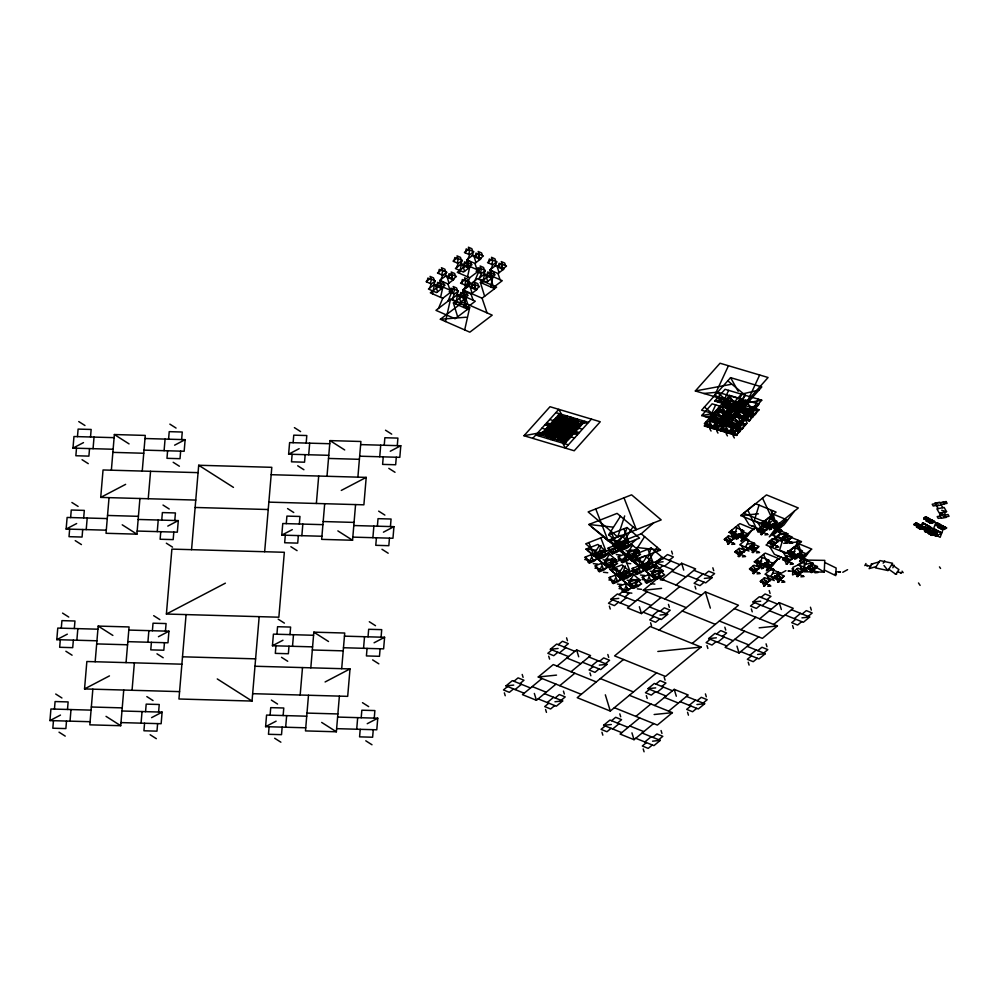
<?xml version="1.0" encoding="UTF-8"?>
<svg xmlns="http://www.w3.org/2000/svg" width="999" height="999" viewBox="0 0 999 999"><rect width="100%" height="100%" fill="white"/><g stroke="black" fill="none" stroke-linecap="round" stroke-linejoin="round"><path stroke-width="1.5" d="M824.225 572.102L824.787 560.377L804.47 560.052L803.908 571.79L824.225 572.102L814.347 566.083M778.546 526.061L777.372 525.836L778.546 526.086L774.262 531.83L780.481 526.785L784.852 521.003M803.858 555.531L802.659 555.332L803.858 555.531L799.562 561.313L805.781 556.268L810.152 550.474M90.097 721.715L49.95 720.579L50.924 708.99L91.084 710.127M96.94 640.796L56.793 639.66L57.767 628.071L97.914 629.195M106.294 530.182L66.134 529.045L67.12 517.457L107.268 518.581M113.124 449.25L72.977 448.114L73.963 436.526L114.111 437.662M53.459 720.679L52.822 728.221L65.872 728.583L66.508 721.053M54.446 709.09L55.082 701.56L68.132 701.922L67.495 709.465M60.302 639.76L59.665 647.29L72.715 647.664L73.352 640.122M61.289 628.171L61.926 620.629L74.962 621.003L74.326 628.533M69.655 529.145L69.018 536.675L82.068 537.05L82.705 529.507M70.629 517.557L71.266 510.014L84.316 510.389L83.679 517.919M76.498 448.214L75.862 455.756L88.899 456.118L89.535 448.588M77.472 436.625L78.109 429.095L91.159 429.458L90.522 437M70.03 721.153L71.004 709.565M76.861 640.222L77.847 628.633M86.214 529.607L87.2 518.019M93.057 448.688L94.031 437.1M179.57 691.62L84.54 688.935L86.851 661.513L181.88 664.185M195.754 500.074L100.724 497.402L103.047 469.967L198.077 472.639M92.845 689.173L89.835 724.837L120.717 725.711L123.739 690.047M95.167 661.738L98.189 626.086L129.071 626.947L126.049 662.612M109.041 497.639L106.031 533.291L136.913 534.165L139.922 498.501M111.364 470.204L114.373 434.54L145.255 435.414L142.245 471.066M132.055 690.284L134.365 662.849M148.239 498.738L150.562 471.303M141.059 723.151L142.045 711.563M147.902 642.232L148.876 630.631M157.255 531.605L158.229 520.017M164.086 450.686L165.072 439.098M144.568 723.251L143.931 730.781L156.98 731.156L157.617 723.613M145.554 711.663L146.191 704.133L159.241 704.495L158.604 712.025M151.411 642.32L150.774 649.862L163.824 650.224L164.46 642.694M152.397 630.731L153.034 623.201L166.084 623.563L165.447 631.106M160.764 531.705L160.127 539.248L173.177 539.61L173.814 532.08M161.738 520.117L162.375 512.587L175.424 512.949L174.788 520.491M167.607 450.786L166.97 458.316L180.02 458.691L180.657 451.148M168.581 439.198L169.218 431.655L182.268 432.03L181.631 439.56M166.396 614.035L171.878 549.113L284.34 552.285L278.858 617.207L166.396 614.035L225.374 583.166M121.965 711.001L162.113 712.125L161.139 723.713L120.979 722.589M128.809 630.069L168.956 631.206L167.969 642.794L127.822 641.658M138.149 519.455L178.309 520.591L177.322 532.18L137.175 531.043M144.992 438.524L185.14 439.66L184.166 451.248L144.018 450.124M186.076 614.597L178.946 699L252.035 701.061L259.178 616.658M191.558 549.662L198.701 465.259L271.803 467.32L264.66 551.723M305.744 727.796L265.597 726.66L266.571 715.072L306.73 716.196M312.587 646.865L272.44 645.729L273.414 634.14L313.561 635.277M321.94 536.251L281.78 535.114L282.767 523.526L322.914 524.662M328.771 455.319L288.624 454.195L289.598 442.607L329.757 443.731M269.106 726.76L268.469 734.29L281.518 734.665L282.155 727.122M270.092 715.172L270.729 707.642L283.778 708.004L283.142 715.534M275.949 645.829L275.312 653.371L288.361 653.733L288.998 646.203M276.923 634.24L277.56 626.71L290.609 627.072L289.972 634.615M285.302 535.214L284.665 542.757L297.714 543.119L298.351 535.589M286.276 523.626L286.913 516.096L299.962 516.458L299.325 524M292.133 454.295L291.496 461.825L304.545 462.2L305.182 454.657M293.119 442.707L293.756 435.164L306.805 435.539L306.169 443.069M285.664 727.222L286.651 715.634M292.507 646.303L293.494 634.715M301.86 535.689L302.834 524.1M308.703 454.757L309.678 443.169M300.175 695.017L302.497 667.582M316.371 503.471L318.693 476.048M308.491 695.254L305.482 730.906L336.363 731.78L339.385 696.116M310.814 667.819L313.823 632.155L344.717 633.029L341.695 668.693M324.687 503.708L321.666 539.373L352.56 540.247L355.569 504.582M326.998 476.273L330.02 440.609L360.901 441.483L357.892 477.147M254.982 666.246L350.012 668.918L347.689 696.353L252.66 693.681M271.179 474.7L366.208 477.385L363.886 504.82L268.856 502.135M356.705 729.233L357.679 717.632M363.549 648.301L364.523 636.713M372.889 537.687L373.876 526.098M379.732 456.755L380.719 445.167M360.214 729.332L359.578 736.862L372.627 737.225L373.264 729.695M361.201 717.732L361.838 710.202L374.887 710.564L374.25 718.106M367.058 648.401L366.421 655.931L379.47 656.306L380.107 648.763M368.032 636.813L368.668 629.283L381.718 629.645L381.081 637.175M376.411 537.787L375.774 545.317L388.823 545.691L389.46 538.149M377.385 526.198L378.022 518.656L391.071 519.03L390.434 526.56M383.241 456.855L382.605 464.398L395.654 464.76L396.291 457.23M384.228 445.267L384.865 437.737L397.914 438.099L397.277 445.641M337.612 717.07L377.759 718.206L376.785 729.794L336.626 728.658M344.455 636.151L384.603 637.275L383.616 648.863L343.469 647.739M353.796 525.536L393.943 526.66L392.969 538.249L352.822 537.125M360.639 444.605L400.786 445.741L399.812 457.33L359.652 456.193M940.571 512.812L939.972 515.546L941.545 518.269L946.265 517.357L944.679 514.635L945.279 511.9M942.332 515.084L942.631 513.723L940.271 514.173M426.973 282.055L427.859 278.084L431.281 279.583L430.394 283.554M432.48 293.781L434.577 284.378L442.682 287.924L440.571 297.327M438.361 273.376L439.248 269.405L442.669 270.904L441.783 274.875M436.725 286.326L437.612 282.355L441.034 283.853L440.147 287.824M448.114 277.66L449.013 273.689L452.435 275.187L451.548 279.158M453.933 261.526L454.82 257.555L458.241 259.053L457.355 263.024M450.074 292.17L450.961 288.199L454.383 289.698L453.496 293.669M445.517 321.528L450.487 299.275L469.655 307.68L464.685 329.92M459.44 273.251L461.538 263.848L469.642 267.395L467.532 276.798M465.322 252.859L466.208 248.888L469.63 250.387L468.743 254.358M463.686 265.809L464.572 261.838L467.994 263.336L467.107 267.307M455.581 303.896L457.679 294.493L465.784 298.039L463.686 307.442M461.463 283.504L462.35 279.533L465.771 281.031L464.885 285.002M459.84 296.441L460.726 292.47L464.148 293.968L463.261 297.939M475.087 257.13L475.974 253.159L479.395 254.658L478.509 258.629M471.228 287.774L472.115 283.803L475.536 285.302L474.65 289.273M477.035 271.641L477.922 267.682L481.343 269.168L480.457 273.139M482.542 283.366L484.64 273.976L492.744 277.522L490.646 286.913M488.424 262.974L489.31 259.003L492.732 260.502L491.845 264.473M486.8 275.924L487.687 271.953L491.108 273.451L490.222 277.422M498.189 267.245L499.075 263.274L502.497 264.772L501.61 268.743M736.75 527.922L734.727 534.49L740.696 536.95M740.409 536.825L742.432 530.257M747.452 540.459C746.003 537.986 751.036 539.335 745.416 546.952L751.385 549.4M759.053 505.107L754.27 520.654L767.719 526.173L772.502 510.626M751.098 549.288L753.121 542.707M769.942 518.431L767.919 524.999L773.888 527.447M762.062 557.405L760.039 563.973L766.008 566.421M773.601 527.335L775.624 520.766M765.721 566.308L767.744 559.74M780.681 530.956L779.869 530.519L781.106 529.62L778.608 537.45L784.577 539.91M772.889 569.905C771.053 567.882 776.66 568.144 770.729 576.423L776.698 578.883M784.365 534.577L779.582 550.137L793.031 555.656L797.814 540.109M784.29 539.785L786.313 533.216M776.41 578.758L778.433 572.19M798.9 556.805L800.923 550.237M805.981 560.427C804.332 558.179 809.64 558.841 803.92 566.933L809.889 569.38M809.602 569.268L811.625 562.687M591.158 558.004L589.922 561.763L584.64 557.292L592.395 554.233L597.677 558.716L588.211 562.437L586.001 556.755M601.111 545.504L598.189 554.408L585.676 543.818L604.033 536.588L616.545 547.19L594.118 556.006L585.988 549.125L597.914 544.43L606.056 551.311L600.824 537.849M600.874 554.183L602.11 550.412L607.392 554.895L597.926 558.616L595.716 552.934M601.348 566.633L600.112 570.392L594.83 565.921L602.584 562.862L607.867 567.345L598.401 571.066L596.191 565.384M624.675 515.921L617.757 537.012L588.136 511.925L631.593 494.83L661.201 519.905L608.116 540.784L588.873 524.487L617.107 513.374L636.363 529.67L623.988 497.814M614.16 548.951L612.924 552.709L607.642 548.239L615.396 545.179L620.679 549.662L611.201 553.384L608.99 547.702M611.063 562.812L612.3 559.04L617.594 563.523L608.116 567.245L605.906 561.563M624.113 536.451L627.035 527.534L639.547 538.136L617.12 546.952L608.978 540.072L620.916 535.377L629.045 542.257L623.826 528.808M623.875 545.129L625.112 541.358L630.394 545.841L620.916 549.562L618.706 543.881M615.284 578.433L614.048 582.192L608.753 577.722L616.52 574.662L621.803 579.145L612.325 582.867L610.114 577.185M624.35 557.579L623.114 561.351L617.832 556.868L625.586 553.821L630.869 558.291L621.39 562.025L619.18 556.331M625.237 565.933L622.315 574.837L609.802 564.248L628.159 557.017L640.671 567.619L618.244 576.435L610.102 569.555L622.04 564.847L630.169 571.74L624.937 558.279M624.999 574.6L626.236 570.841L631.518 575.312L622.04 579.045L619.83 573.351M634.065 553.758L635.302 549.987L640.584 554.47L631.106 558.191L628.895 552.509M625.474 587.062L624.238 590.821L618.955 586.351L626.71 583.291L631.992 587.774L622.514 591.495L620.304 585.814M638.274 569.38L637.05 573.139L631.755 568.668L639.51 565.609L644.805 570.092L635.327 573.813L633.116 568.131M635.189 583.229L636.425 579.47L641.708 583.953L632.23 587.674L630.019 581.992M648.226 556.88L651.148 547.964L663.661 558.566L641.233 567.382L633.104 560.501L645.029 555.806L653.171 562.687L647.939 549.225M647.989 565.546L649.225 561.788L654.52 566.271L645.042 569.992L642.832 564.31M648.463 578.009L647.24 581.768L641.945 577.297L649.7 574.238L654.994 578.721L645.516 582.442L643.306 576.76M658.191 574.188L659.415 570.417L664.71 574.9L655.232 578.621L653.021 572.939M892.881 567.744L893.968 565.084M429.508 288.236L431.306 283.953L435.302 280.919L430.032 278.609L426.049 281.643L431.306 283.953M433.504 285.202L435.302 280.919M440.896 279.57L442.707 275.287L446.69 272.24L441.433 269.942L437.437 272.977L442.707 275.287M444.892 276.523L446.69 272.24M438.499 308.416L442.757 298.276L452.21 291.084L439.747 285.627L430.294 292.819L442.757 298.276M456.468 267.707L458.266 263.436L462.262 260.389L457.005 258.092L453.009 261.126L458.266 263.436M460.464 264.673L462.262 260.389M447.939 301.211L452.21 291.084M467.857 259.041L469.667 254.757L473.651 251.723L468.394 249.413L464.398 252.46L469.667 254.757M452.609 298.351L454.42 294.068L458.404 291.034L453.146 288.723L449.15 291.77L454.42 294.068M471.853 256.006L473.651 251.723M456.605 295.317L458.404 291.034M464.011 289.685L465.809 285.402L469.805 282.367L464.535 280.057L460.539 283.092L465.809 285.402M465.459 287.887L469.717 277.759L479.17 270.554L466.708 265.11L457.255 272.302L469.717 277.759M467.994 286.638L469.805 282.367M474.9 280.694L479.17 270.554M479.582 277.834L481.381 273.551L485.364 270.504L480.107 268.207L476.111 271.241L481.381 273.551M483.566 274.787L485.364 270.504M490.971 269.156L492.769 264.872L496.765 261.838L491.496 259.528L487.5 262.575L492.769 264.872M494.955 266.121L496.765 261.838M728.446 365.734L714.535 395.679L745.766 404.945L759.677 375M715.671 404.907L709.802 417.557L722.989 421.478L728.87 408.816M710.277 421.453L707.791 426.798L713.361 428.459L715.846 423.114M715.746 415.309L713.261 420.666L718.843 422.315L721.315 416.97M728.621 390.372L722.739 403.022L735.938 406.93L741.807 394.28M723.226 406.918L720.741 412.262L726.31 413.923L728.795 408.579M717.195 423.514L714.71 428.858L720.279 430.507L722.764 425.162M728.696 400.774L726.211 406.118L731.78 407.779L734.265 402.435M722.664 417.37L720.179 422.714L725.749 424.363L728.234 419.018M730.132 408.966L727.659 414.323L733.229 415.971L735.714 410.626M732.042 409.765L726.161 422.415L739.36 426.336L745.167 413.436M735.614 402.834L733.129 408.179L738.698 409.827L741.183 404.483M726.648 426.311L724.163 431.655L729.732 433.316L732.217 427.972M732.117 420.179L729.632 425.524L735.202 427.172L737.687 421.828M744.992 395.229L739.11 407.879L752.309 411.8L758.179 399.138M739.585 411.775L737.112 417.12L742.682 418.781M733.553 428.371L731.081 433.716L736.65 435.364L739.135 430.02M745.054 405.631L742.582 410.976L748.151 412.637L750.636 407.292M739.023 422.227L736.55 427.572L742.12 429.22L744.605 423.876M746.503 413.836L744.018 419.18L749.6 420.829L752.085 415.484M751.972 407.692L749.487 413.037L755.069 414.685L757.554 409.34M864.834 565.609L865.946 563.523M917.507 523.763L916.27 525.824L914.497 524.875L915.733 522.814L918.643 524.338L915.633 522.877L916.87 523.389M925.411 516.77L924.175 518.831L925.948 519.78L927.184 517.719L925.311 516.845L926.56 517.345M923.088 526.71L921.852 526.198L920.716 528.196L922.489 529.145L923.725 527.085M931.63 520.092L930.394 522.152L932.167 523.101L933.403 521.041L931.53 520.154L932.766 520.666M929.32 530.069L928.083 532.13L926.31 531.181L927.559 529.12L928.695 529.707M937.237 523.089L935.988 525.149L937.761 526.086L938.998 524.025L937.124 523.151L938.373 523.663M935.539 533.391L934.302 535.452L932.529 534.502L933.765 532.442L936.675 533.966L931.368 531.48L931.493 534.84M943.443 526.398L942.207 528.459L943.98 529.408L945.216 527.347L943.343 526.461L944.592 526.972M887.986 570.541L892.606 563.261L879.994 560.589L875.386 567.869L887.986 570.541L883.99 565.559M604.632 550.112L599.637 557.942L594.355 553.458L599.338 545.629M632.991 526.823L621.191 545.367L608.678 534.765L620.479 516.221M614.822 558.741L609.84 566.57L604.545 562.1L609.527 554.258M627.622 541.058L622.639 548.888L617.357 544.418L622.34 536.575M637.812 549.687L632.829 557.517L627.547 553.046L632.529 545.204M628.746 570.541L623.763 578.371L618.481 573.888L623.463 566.058M657.105 547.252L645.317 565.784L632.792 555.194L644.592 536.65M638.935 579.17L633.953 587L628.671 582.517L633.653 574.687M651.748 561.488L646.765 569.318L641.47 564.835L646.453 557.005M661.937 570.117L656.955 577.946L651.66 573.476L656.655 565.634M883.153 563.174L884.777 560.864M729.158 543.231L730.993 540.784M733.628 538.648L728.246 543.968M745.441 535.539L741.071 541.333L747.289 536.288L751.66 530.494M743.169 539.223L745.017 536.775M747.652 534.64L742.257 539.959M739.847 555.681L741.695 553.234M744.317 551.111L738.935 556.431M762.337 533.728L764.185 531.293M766.807 529.158L761.425 534.477M753.87 551.673L755.719 549.225M758.341 547.09L752.959 552.41M779.632 523.126L769.28 536.838L784.003 524.887L794.355 511.188M776.36 529.72L778.209 527.272M780.831 525.137L775.449 530.457M773.026 546.191L774.874 543.743M777.509 541.608L772.115 546.928M754.457 572.714L756.305 570.267M758.928 568.131L753.546 573.451M787.05 542.17L788.898 539.735M770.753 565.022L766.383 570.804L772.602 565.759L776.972 559.977M791.533 537.599L786.138 542.919M768.481 568.693L770.329 566.246M772.951 564.123L767.569 569.43M765.147 585.164L766.995 582.717M769.63 580.581L764.235 585.901M787.649 563.211L789.497 560.764M792.12 558.628L786.737 563.948M779.17 581.156L781.018 578.708M783.653 576.573L778.258 581.893M801.673 559.203L803.508 556.755M806.143 554.62L800.761 559.939M798.338 575.661L800.187 573.214M802.809 571.091L797.427 576.411M812.362 571.653L814.21 569.205M816.832 567.07L811.45 572.39M945.079 502.747L946.09 501.56L947.127 503.334L940.996 504.52M695.341 390.971L720.042 363.236L768.081 377.497L739.148 410.139L754.645 414.735L759.053 409.79L695.341 390.971L731.705 384.228M730.594 377.647L701.598 410.214L732.816 419.48L761.825 386.913L730.594 377.647L738.186 391.296M701.685 415.572L712.125 403.846L748.788 414.735L738.348 426.448L701.685 415.572L717.045 412.724M714.635 401.036L725.062 389.31L761.738 400.199L751.298 411.913L714.635 401.036L729.994 398.189M716.583 409.94L704.332 423.701L717.519 427.622L729.769 413.861L716.583 409.94L719.779 415.709M729.532 395.404L717.27 409.165L730.469 413.074L742.719 399.313L729.532 395.404L732.729 401.173M704.37 425.961L708.778 421.016L724.263 425.611L719.854 430.557L704.37 425.961L710.851 424.762M709.839 419.817L714.248 414.872L729.732 419.468L725.324 424.413L709.839 419.817L716.333 418.618M717.307 411.426L721.728 406.468L737.212 411.076L732.804 416.021L717.307 411.426L723.8 410.227M736.188 406.131L742.682 404.932L738.273 409.877L722.776 405.282L727.197 400.337M732.954 414.797L720.691 428.559L733.89 432.48L746.141 418.718L732.954 414.797L736.151 420.567M745.891 400.262L733.641 414.023L746.84 417.932L759.09 404.183L745.891 400.262L749.1 406.031M720.729 430.819L725.137 425.874L740.634 430.469L736.226 435.414L720.729 430.819L727.222 429.62M726.198 424.675L730.606 419.73L746.103 424.325L741.695 429.283L726.198 424.675L732.692 423.476M733.678 416.283L738.086 411.326L753.583 415.934L749.175 420.879L733.678 416.283L740.172 415.084M523.976 435.726L550.012 406.718L600.262 421.753L574.213 450.761L523.976 435.726L562.112 428.733M532.767 438.361L558.803 409.34L566.67 423.663M539.435 436.163L559.552 413.761L562.874 419.805M542.257 435.239L550.761 425.774L552.16 428.334M551.373 425.087L559.877 415.621L561.276 418.181M545.516 436.213L554.02 426.748M554.632 426.061L563.136 416.595M547.09 436.688L555.594 427.222L556.992 429.77M556.206 426.536L564.697 417.07L566.108 419.617M556.593 427.522L548.089 436.988L546.69 434.428M565.709 417.37L557.205 426.835L555.806 424.275M547.152 438.474L567.27 416.071M549.662 437.462L558.166 427.984M558.778 427.297L567.27 417.832M550.874 439.585L570.991 417.182L574.313 423.226M561.426 428.958L552.922 438.436L551.523 435.876M570.529 418.806L562.037 428.284L560.626 425.724M553.696 438.661L562.187 429.195L563.598 431.755M562.812 428.509L571.303 419.043L572.714 421.59M573.351 417.882L553.246 440.297L549.912 434.253M556.955 439.635L565.446 430.169M566.071 429.483L574.562 420.017M556.955 441.408L577.072 418.993M558.528 440.109L567.02 430.644L568.431 433.191M567.632 429.957L576.136 420.492L577.534 423.039M568.019 430.944L559.527 440.409L558.116 437.849M577.135 420.779L568.643 430.257L567.232 427.697M561.088 440.871L569.592 431.406M570.204 430.719L578.708 421.253M572.852 432.38L564.348 441.858L562.949 439.298M581.967 422.227L573.463 431.693L572.065 429.145M584.79 421.303L564.672 443.718L561.351 437.674M591.458 419.118L565.422 448.126L557.554 433.816M591.283 561.226L589.073 563.174L594.118 561.188L596.328 559.253M596.178 557.754L608.104 553.059L616.246 559.939L604.308 564.635L596.178 557.754L601.41 553.146M612.986 544.917L641.233 533.803L660.476 550.099L632.242 561.213L612.986 544.917L625.362 534.015M600.998 557.405L598.788 559.353L603.833 557.367L606.043 555.419M608.104 553.059L613.336 548.451M614.285 552.185L612.075 554.12L617.107 552.147L619.318 550.199M619.18 548.701L631.106 544.005L639.235 550.899L627.31 555.594L619.18 548.701L624.4 544.093M624 548.351L621.79 550.299L626.835 548.314L629.033 546.366M641.233 533.803L653.596 522.902M601.473 569.867L599.263 571.803L604.308 569.83L606.518 567.882M631.106 544.005L636.338 539.398M611.188 566.033L608.978 567.981L614.023 565.996L616.233 564.048M624.475 560.814L622.265 562.762L627.31 560.776L629.507 558.828M634.19 556.992L631.98 558.928L637.025 556.942L639.235 555.007M615.409 581.655L613.199 583.603L618.231 581.618L620.441 579.67M620.292 578.184L632.23 573.488L640.359 580.369L628.433 585.064L620.292 578.184L625.524 573.576M625.124 577.834L622.914 579.782L627.946 577.797L630.157 575.849M632.23 573.488L637.462 568.881M638.398 572.602L636.188 574.55L641.233 572.564L643.443 570.629M643.294 569.13L655.232 564.435L663.361 571.316L651.423 576.011L643.294 569.13L648.526 564.522M648.114 568.781L645.903 570.729L650.948 568.743L653.159 566.795M625.599 590.284L623.388 592.232L628.421 590.247L630.631 588.311M655.232 564.435L660.451 559.827M635.314 586.463L633.104 588.411L638.149 586.425L640.347 584.477M648.588 581.243L646.378 583.179L651.423 581.193L653.633 579.258M658.304 577.41L656.106 579.358L661.138 577.372L663.348 575.424M524.163 693.231L505.993 685.888L512.35 680.644L530.519 687.986M568.543 656.605L550.362 649.263L556.718 644.018L574.9 651.348M629.195 606.53L611.013 599.188L617.37 593.943L635.551 601.286M673.563 569.905L655.394 562.562L661.75 557.317L679.919 564.66M507.592 686.538L503.459 689.947L509.365 692.332L513.486 688.923M513.936 681.281L518.069 677.871L523.976 680.257L519.842 683.666M551.96 649.899L547.827 653.309L553.733 655.694L557.867 652.285M558.316 644.655L562.449 641.246L568.356 643.631L564.223 647.04M612.612 599.837L608.478 603.246L614.385 605.631L618.518 602.222M618.968 594.592L623.089 591.183L628.995 593.568L624.875 596.977M656.98 563.211L652.846 566.62L658.753 569.005L662.886 565.596M663.336 557.954L667.469 554.545L673.376 556.93L669.243 560.339M515.084 689.56L521.441 684.315M559.452 652.934L565.809 647.689M620.104 602.859L626.46 597.614M664.472 566.233L670.829 560.988M581.256 694.342L538.249 676.985L553.284 664.56L596.303 681.93M686.288 607.654L643.269 590.284L658.316 577.872L701.323 595.229M542.007 678.496L522.452 694.642L536.438 700.287L555.993 684.14M557.055 666.083L576.61 649.937L590.584 655.581L571.028 671.728M647.04 591.808L627.484 607.941L641.458 613.586L661.013 597.452M662.075 579.383L681.63 563.249L695.604 568.893L676.061 585.027M559.752 685.664L574.8 673.251M664.772 598.963L679.819 586.55M547.24 702.547L553.596 697.302M591.608 665.908L597.964 660.664M652.26 615.846L658.616 610.601M696.628 579.22L702.984 573.975M548.826 703.184L544.692 706.593L550.599 708.978L554.732 705.569M555.182 697.939L559.315 694.53L565.222 696.915L561.088 700.324M593.194 666.558L589.06 669.967L594.967 672.352L599.1 668.943M599.55 661.313L603.683 657.904L609.59 660.289L605.456 663.698M653.846 616.483L649.712 619.892L655.619 622.277L659.752 618.868M660.202 611.238L664.335 607.829L670.242 610.214L666.108 613.623M698.214 579.857L694.093 583.266L699.999 585.651L704.12 582.242M704.57 574.612L708.703 571.203L714.61 573.588L710.476 576.997M544.505 693.631L562.674 700.961L556.318 706.206L538.149 698.875M588.873 656.992L607.042 664.335L600.699 669.58L582.517 662.25M649.525 606.93L667.694 614.273L661.338 619.517L643.169 612.175M693.893 570.304L712.075 577.634L705.719 582.879L687.537 575.549M623.488 659.49L577.21 697.689L610.302 711.051L656.58 672.839M659.09 630.094L705.369 591.895L738.461 605.257L692.182 643.456M621.778 732.642L603.608 725.299L609.952 720.054L628.134 727.397M666.146 696.016L647.976 688.673L654.333 683.428L672.502 690.771M726.797 645.941L708.628 638.611L714.984 633.354L733.154 640.696M771.166 609.315L752.996 601.972L759.352 596.728L777.522 604.07M605.194 725.948L601.061 729.357L606.967 731.743L611.101 728.333M611.55 720.704L615.684 717.294L621.59 719.68L617.457 723.089M649.562 689.31L645.429 692.719L651.336 695.104L655.469 691.695M655.918 684.065L660.052 680.656L665.958 683.041L661.825 686.45M710.214 639.248L706.081 642.657L711.987 645.042L716.121 641.633M716.57 634.003L720.704 630.594L726.61 632.979L722.477 636.388M754.582 602.622L750.461 606.031L756.368 608.416L760.489 605.007M760.938 597.377L765.072 593.968L770.978 596.353L766.845 599.762M701.086 647.052L665.484 676.448L614.585 655.893L650.187 626.498L701.086 647.052L657.841 651.473M612.687 728.97L619.043 723.726M657.067 692.344L663.411 687.1M717.707 642.27L724.063 637.025M762.087 605.644L768.443 600.399M635.851 716.395L650.898 703.97M740.883 629.695L755.918 617.282M639.622 717.906L620.067 734.053L634.04 739.697L653.596 723.551M654.657 705.494L674.213 689.347L688.199 694.992L668.643 711.138M744.642 631.218L725.087 647.352L739.073 652.996L758.616 636.863M759.677 618.793L779.232 602.659L793.218 608.304L773.663 624.437M629.395 695.292L672.402 712.662L657.367 725.074L614.348 707.704M734.415 608.591L777.422 625.961L762.387 638.373L719.367 621.016M644.842 741.957L651.198 736.713M689.21 705.319L695.566 700.074M749.862 655.257L756.218 650.012M794.242 618.631L800.586 613.386M646.428 742.594L642.307 746.003L648.214 748.388L652.335 744.979M652.784 737.349L656.917 733.94L662.824 736.325L658.691 739.735M690.809 705.968L686.675 709.377L692.582 711.763L696.715 708.353M697.165 700.724L701.286 697.314L707.192 699.7L703.071 703.109M751.46 655.893L747.327 659.315L753.234 661.7L757.367 658.279M757.804 650.649L761.937 647.24L767.844 649.625L763.711 653.034M795.828 619.268L791.695 622.677L797.602 625.062L801.735 621.653M802.185 614.023L806.318 610.614L812.224 612.999L808.091 616.408M642.107 733.041L660.289 740.371L653.933 745.629L635.751 738.286M686.488 696.415L704.657 703.746L698.301 708.99L680.132 701.66M747.127 646.341L765.309 653.683L758.953 658.928L740.783 651.585M791.508 609.715L809.677 617.045L803.321 622.302L785.152 614.959M740.721 515.559L755.431 503.621L776.123 512.112L761.413 524.063L740.721 515.559L758.416 513.836M735.227 527.297L743.968 530.881L737.749 535.939L729.008 532.342L739.884 523.613L753.333 529.133L743.768 536.9L730.319 531.381M730.706 539.547L727.16 542.42L725.311 538.449M730.294 541.358L734.34 538.074L728.658 535.739L724.612 539.023L730.294 541.358L729.47 538.548M733.166 539.235L735.389 537.425M737.574 535.664L739.797 533.853M744.73 535.526L741.183 538.399L739.335 534.44M753.621 529.408L755.843 527.597M761.001 523.414L763.224 521.615M768.406 517.794L777.147 521.391L770.928 526.436L762.187 522.852L773.076 514.11L786.525 519.642L776.96 527.397L763.511 521.878M763.885 530.044L760.351 532.917L758.503 528.958M763.473 531.868L767.519 528.583L761.837 526.248L757.791 529.532L763.473 531.868L762.662 529.058M766.358 529.732L768.581 527.934M770.753 526.161L772.989 524.363M741.395 551.997L737.861 554.87L736.013 550.911M740.983 553.808L745.029 550.536L739.347 548.201L735.301 551.473L740.983 553.808L740.159 551.011M743.855 551.685L746.091 549.887M748.263 548.114L753.371 544.18L759.053 546.515L755.007 549.8L749.325 547.464M754.657 543.344L748.438 548.389L739.697 544.792L745.916 539.747L754.657 543.344L747.177 544.068M775.674 526.348L798.313 507.967L766.483 494.892L743.843 513.274L775.674 526.348L771.078 510.626M777.909 526.036L774.375 528.908L772.527 524.937M755.419 547.989L751.872 550.861L750.037 546.89M774.587 542.494L771.041 545.367L769.193 541.408M774.175 544.318L778.209 541.033L772.527 538.698L768.493 541.982L774.175 544.318L773.351 541.508M777.047 542.195L779.27 540.384M781.455 538.623L783.678 536.813M787.836 533.841L781.618 538.886L772.876 535.302L779.095 530.257L787.836 533.841L780.356 534.577M760.526 556.768L769.267 560.364L763.049 565.409L754.307 561.825L765.197 553.084L778.646 558.616L769.08 566.383L755.631 560.851M788.598 538.486L785.064 541.358L783.216 537.4M756.006 569.018L752.472 571.89L750.624 567.932M759.64 567.557L753.958 565.222L749.912 568.506L755.594 570.841L760.701 566.908M762.874 565.134L765.109 563.336M767.981 561.213L763.935 564.485L769.617 566.82L773.663 563.548L767.981 561.213L768.805 564.01M770.029 565.009L766.495 567.882L764.647 563.911M778.933 558.878L781.156 557.08M786.3 552.897L788.536 551.086M787.499 552.322L793.718 547.277L802.459 550.861L796.24 555.919L787.499 552.322L794.979 551.598M798.388 543.593L788.81 551.361L802.259 556.88L811.825 549.113L798.388 543.593L800.324 550.237M801.435 541.595L786.712 553.533L766.021 545.042L780.743 533.091L801.435 541.595L783.728 543.319M789.198 559.527L785.664 562.4L783.815 558.429M792.831 558.054L787.15 555.719L783.104 559.003L788.785 561.338L793.893 557.405M796.066 555.644L798.288 553.833M801.173 551.71L797.127 554.994L802.809 557.33L806.855 554.045L801.173 551.71L801.985 554.52M766.708 581.468L763.161 584.34L761.313 580.382M766.295 583.291L770.329 580.007L764.647 577.672L760.614 580.956L766.295 583.291L765.471 580.481M769.168 581.168L771.39 579.358M773.576 577.597L775.798 575.786M778.671 573.663L774.625 576.947L780.306 579.283L784.352 575.998L778.671 573.663L779.495 576.473M779.957 572.814L773.738 577.859L764.997 574.275L771.216 569.23L779.957 572.814L772.477 573.551M803.221 555.506L799.675 558.379L797.826 554.42M780.719 577.459L777.185 580.332L775.336 576.373M799.887 571.977L796.353 574.85L794.505 570.891M803.521 570.516L797.839 568.181L793.793 571.465L799.475 573.788L804.582 569.867M806.755 568.094L808.978 566.296M811.862 564.173L807.816 567.444L813.498 569.78L817.544 566.495L811.862 564.173L812.674 566.97M813.149 563.324L806.93 568.369L798.189 564.772L804.407 559.727L813.149 563.324L805.669 564.048M813.91 567.969L810.376 570.841L808.528 566.87M434.577 284.378L428.434 289.048L436.538 292.595L442.682 287.924M439.822 280.382L445.966 275.712L454.07 279.258L447.927 283.928L439.822 280.382L441.92 286.588M461.538 263.848L455.394 268.531L463.499 272.078L469.642 267.395M466.783 259.865L472.927 255.182L481.031 258.729L474.887 263.411L466.783 259.865L468.893 266.059M435.814 285.926L439.797 282.879L445.067 285.19L441.071 288.224L435.814 285.926L437.612 291.783M447.202 277.247L451.186 274.213L456.456 276.523L452.46 279.558L447.202 277.247L449.001 283.117M462.774 265.397L466.758 262.362L472.028 264.66L468.032 267.707L462.774 265.397L464.572 271.253M474.163 256.731L478.159 253.684L483.416 255.994L479.42 259.028L474.163 256.731L475.961 262.587M450.487 299.275L435.951 310.352L455.119 318.743L469.655 307.68M462.912 289.822L477.447 278.758L496.615 287.15L482.08 298.214L462.912 289.822L467.882 304.495M457.679 294.493L451.536 299.176L459.64 302.722L465.784 298.039M462.937 290.497L469.08 285.826L477.172 289.373L471.029 294.043L462.937 290.497L465.034 296.703M484.64 273.976L478.496 278.646L486.6 282.193L492.744 277.522M489.897 269.98L496.041 265.297L504.133 268.843L497.989 273.526L489.897 269.98L491.995 276.174M458.916 296.041L462.912 293.007L468.169 295.304L464.173 298.351L458.916 296.041L460.714 301.898M470.304 287.375L474.3 284.328L479.557 286.638L475.574 289.673L470.304 287.375L472.102 293.231M485.876 275.524L489.872 272.477L495.129 274.787L491.146 277.822L485.876 275.524L487.674 281.381M497.265 266.845L501.261 263.811L506.518 266.109L502.534 269.156L497.265 266.845L499.063 272.702M453.396 302.934L462.849 295.741L475.312 301.198L465.859 308.391L453.396 302.934L457.667 316.808M480.369 282.417L489.81 275.225L502.272 280.682L492.819 287.874L480.369 282.417L484.627 296.278M440.359 319.268L462.724 302.235L492.22 315.147L469.842 332.18L440.359 319.268L466.283 317.207M942.631 513.723L939.972 515.546L944.679 514.635M919.043 524.35L916.67 525.836L914.097 524.463L916.47 522.976L919.043 524.35L916.57 525.112M928.72 518.306L926.348 519.792L923.775 518.419L926.148 516.933L928.72 518.306L926.248 519.068M921.952 526.136L924.862 527.659L919.555 525.162L916.445 527.11L919.804 528.896L922.914 526.96M924.312 523.613L919.155 526.835L924.724 529.807L929.882 526.585L922.864 522.889L928.958 526.398L926.585 524.875M929.994 521.728L932.367 520.254L934.939 521.628L932.567 523.101L929.994 521.728L932.467 522.39M929.482 522.852L932.591 520.916L929.232 519.118L926.123 521.066L929.357 522.489M922.889 529.145L925.261 527.659L922.689 526.286L920.316 527.772L922.789 528.421M930.194 527.347L924.412 530.956L930.668 534.303L936.45 530.694L930.194 527.347L930.431 534.752M930.868 530.656L928.483 532.142L925.911 530.769L928.296 529.283L930.868 530.656L928.383 531.418M940.546 524.612L938.161 526.098L935.588 524.725L937.974 523.239L940.546 524.612L938.061 525.374M938.398 531.193L940.783 532.717L934.677 529.195L941.707 532.892L936.55 536.113L930.968 533.141L936.125 529.92M941.807 528.046L944.192 526.56L946.752 527.934L944.38 529.42L941.807 528.046L944.28 528.696M934.727 533.266L931.617 535.202L928.258 533.416L934.552 529.27L929.707 528.808L924.899 531.805L929.732 532.28M941.295 529.17L944.405 527.222L941.046 525.437L937.936 527.372L941.17 528.796M934.702 535.464L937.074 533.978L934.502 532.604L932.129 534.09L934.602 534.74M781.118 573.276L785.913 570.654M842.781 572.29L847.589 569.667M72.977 448.114L83.504 442.607M174.613 445.179L185.14 439.66M100.724 497.402L125.637 484.353M66.134 529.045L76.661 523.538M288.624 454.195L299.151 448.676M167.782 526.098L178.309 520.591M390.259 451.248L400.786 445.741M341.283 490.434L366.208 477.385M56.793 639.66L67.32 634.153M281.78 535.114L292.307 529.607M158.429 636.713L168.956 631.206M383.416 532.18L393.943 526.66M84.54 688.935L109.453 675.898M49.95 720.579L60.477 715.072M272.44 645.729L282.967 640.222M151.586 717.644L162.113 712.125M374.076 642.794L384.603 637.275M325.1 681.967L350.012 668.918M265.597 726.66L276.124 721.153M367.232 723.713L377.759 718.206M804.37 562.112L792.931 567.32L792.569 574.937L804.008 569.73M608.678 534.765L627.035 527.534M594.355 553.458L602.11 550.412M617.357 544.418L625.112 541.358M604.545 562.1L612.3 559.04M627.547 553.046L635.302 549.987M632.792 555.194L651.148 547.964M618.481 573.888L626.236 570.841M641.47 564.835L649.225 561.788M628.671 582.517L636.425 579.47M651.66 573.476L659.415 570.417M879.195 561.863L872.09 563.923L869.093 568.656L876.185 566.595M736.126 535.239L738.236 538.598L732.267 536.138M794.655 555.219L796.727 558.578L790.758 556.118M759.015 390.072L741.433 394.168L729.695 407.33L737.125 405.606M734.103 402.385L741.533 400.649M730.993 405.894L748.576 401.785M736.063 406.793L728.633 408.529L716.745 421.878L724.175 420.142M728.483 408.703L746.066 404.607M757.904 405.507L750.474 407.242L746.066 412.187L753.496 410.464M724.225 413.474L731.655 411.75M721.166 416.92L728.583 415.184M752.434 411.65L745.004 413.386L740.596 418.331L748.026 416.608M718.056 420.429L735.626 416.333M723.114 421.328L715.684 423.064L711.276 428.009L718.706 426.286M744.954 420.055L737.524 421.778L733.116 426.735L740.546 425M739.485 426.186L732.055 427.922L727.647 432.879L735.077 431.143M924.525 527.759L929.882 526.585M938.136 508.628L934.977 503.184L939.697 502.272L942.856 507.717M935.264 503.658L932.192 504.245L933.216 506.018L936.288 505.432M939.972 502.747L946.09 501.56M936.562 505.906L941.27 504.994M946.553 511.65L939.297 513.049L936.875 508.866L944.117 507.467L946.553 511.65L941.707 510.264M940.246 516.021L937.187 516.608L938.211 518.381L941.27 517.794M944.967 515.109L948.026 514.522L949.05 516.283L945.991 516.883M722.776 405.282L729.27 404.083M746.365 403.047L761.738 400.199M739.148 410.139L745.641 408.941M730.719 412.275L737.212 411.076M752.559 410.989L759.053 409.79M733.416 417.582L748.788 414.735M723.239 420.666L729.732 419.468M747.09 417.132L753.583 415.934M717.769 426.81L724.263 425.611M739.61 425.524L746.103 424.325M734.14 431.668L740.634 430.469M560.464 419.081L553.658 420.329L578.883 427.884M565.297 420.529L572.102 419.28M560.951 421.953L544.842 424.9L577.497 434.677M556.618 423.376L549.8 424.625L575.037 432.167M565.084 423.751L571.903 422.502M561.438 424.812L568.256 423.564M576.723 423.951L583.541 422.702L558.304 415.147M551.348 429.233L544.542 430.482L569.78 438.037M572.39 425.374L588.498 422.415L555.844 412.649M561.238 428.034L568.044 426.798M556.181 430.681L562.986 429.433M551.835 432.105L535.726 435.052L568.381 444.83M572.877 428.234L579.682 426.985L554.457 419.443M547.502 433.529L540.696 434.777L565.921 442.32M555.968 433.903L562.787 432.654M552.335 434.965L559.14 433.728M567.607 434.103L574.425 432.854L549.188 425.299M563.274 435.527L579.383 432.567L546.728 422.802M552.122 438.199L558.928 436.95M563.761 438.386L570.566 437.137L545.342 429.595M761.563 564.697C761.238 567.482 763.373 561.026 763.548 568.069L757.567 565.621M928.845 519.805L931.006 519.555L926.523 521.253L930.032 519.03L932.204 521.603L929.882 523.051L927.709 520.479M919.167 525.849L921.328 525.599L916.845 527.297L920.354 525.074L922.527 527.647L920.204 529.095L918.031 526.523M940.658 526.111L942.819 525.861L938.336 527.572L941.845 525.337L944.018 527.909L941.695 529.358L939.522 526.785M930.981 532.155L933.141 531.905L928.658 533.616L932.167 531.381L934.34 533.953L932.017 535.402L929.844 532.829M655.394 562.562L663.111 561.775M704.345 578.421L712.075 577.634M643.269 590.284L661.55 588.411M611.013 599.188L618.743 598.401M752.996 601.972L760.714 601.186M659.977 615.059L667.694 614.273M801.96 617.844L809.677 617.045M759.153 627.834L777.422 625.961M550.362 649.263L558.091 648.476M708.628 638.611L716.345 637.812M599.325 665.122L607.042 664.335M538.249 676.985L556.518 675.112M757.592 654.47L765.309 653.683M505.993 685.888L513.711 685.102M647.976 688.673L655.694 687.886M554.957 701.748L562.674 700.961M696.94 704.532L704.657 703.746M654.133 714.522L672.402 712.662M603.608 725.299L611.326 724.512M652.559 741.171L660.289 740.371M762.187 522.852L769.667 522.115M771.265 525.924L774.425 525.611M729.008 532.342L736.488 531.618M757.242 529.932L760.401 529.632M778.933 530.881L782.105 530.569M738.074 535.427L741.233 535.114M764.922 534.89L768.081 534.577M724.05 539.435L727.21 539.123M745.754 540.372L748.913 540.072M781.955 538.374L785.114 538.074M731.73 544.393L734.889 544.08M767.931 542.395L771.091 542.082M789.635 543.331L792.794 543.019M748.763 547.877L751.922 547.564M775.611 547.34L778.77 547.04M734.74 551.885L737.911 551.585M756.443 552.834L759.602 552.522M742.419 556.843L745.579 556.53M796.565 555.407L799.724 555.094M754.307 561.825L761.787 561.088M782.542 559.415L785.701 559.103M804.245 560.352L807.404 560.052M763.386 564.897L766.545 564.585M790.221 564.373L793.381 564.06M749.362 568.906L752.522 568.606M771.053 569.855L774.225 569.542M807.254 567.857L810.426 567.544M757.042 573.863L760.202 573.563M793.243 571.865L796.403 571.565M814.934 572.814L818.094 572.502M774.075 577.347L777.234 577.047M800.911 576.823L804.083 576.51M760.052 581.368L763.211 581.056M781.755 582.305L784.914 582.005M767.731 586.313L770.891 586.013M703.746 393.469L717.644 392.182L748.875 401.461L734.964 402.734M718.181 402.085L724.063 401.548L737.25 405.457L731.38 406.006M724.287 405.731L726.76 405.494L732.342 407.155L729.857 407.38M734.552 406.943L740.421 406.406L753.621 410.314L747.739 410.864M731.193 407.779L733.678 407.555L739.26 409.203L736.775 409.44M718.818 411.875L721.29 411.638L726.872 413.299L724.387 413.524M740.646 410.589L743.131 410.352L748.713 412.013L746.228 412.237M725.724 413.923L728.209 413.698L733.79 415.347L731.305 415.572M705.232 416.62L711.113 416.084L724.3 420.005L718.431 420.542M747.564 412.637L750.049 412.412L755.619 414.061L753.146 414.298M735.177 416.733L737.662 416.496L743.231 418.156L740.759 418.381M711.338 420.267L713.823 420.042L719.392 421.69L716.907 421.915M742.095 418.781L744.58 418.556L750.149 420.204L747.664 420.442M721.603 421.478L727.472 420.941L740.671 424.862L734.802 425.399M718.256 422.315L720.729 422.09L726.31 423.751L723.825 423.976M705.868 426.411L708.353 426.173L713.923 427.834L711.438 428.059M727.709 425.124L730.182 424.9L735.764 426.548L733.278 426.773M712.786 428.459L715.259 428.234L720.841 429.882L718.356 430.119M734.615 427.172L737.1 426.948L742.669 428.608L740.197 428.833M722.227 431.268L724.712 431.044L730.294 432.692L727.809 432.917M729.145 433.316L731.63 433.091L737.2 434.74L734.727 434.977M765.459 526.273C763.873 528.908 769.68 524.375 762.374 524.999M775.099 530.744C776.41 529.058 774.05 532.405 775.361 530.831M788.923 571.066L792.756 571.128M835.938 571.815L839.784 571.878M112.862 452.372L143.756 453.246M328.509 458.441L359.39 459.315M195.13 507.467L268.232 509.527M107.53 515.459L138.411 516.333M323.177 521.54L354.058 522.415M96.678 643.905L127.56 644.78M312.325 649.987L343.206 650.861M182.505 656.805L255.607 658.853M91.346 707.005L122.228 707.879M306.993 713.086L337.874 713.948M800.674 560.252C801.21 558.503 799.487 561.975 800.661 560.302M588.873 524.487L612.612 527.085M608.978 540.072L619.018 541.171M636.738 547.502L660.476 550.099M617.482 546.653L621.728 547.115M629.208 549.8L639.235 550.899M626.023 550.761L630.269 551.223M607.767 550.474L612 550.936M585.988 549.125L596.016 550.224M627.672 555.282L631.917 555.744M616.308 554.582L620.554 555.057M636.213 559.39L640.459 559.852M594.48 555.706L598.726 556.168M633.104 560.501L643.131 561.588M617.956 559.115L622.202 559.577M606.206 558.853L616.246 559.939M603.034 559.815L607.267 560.277M626.498 563.224L630.744 563.686M584.765 559.527L589.01 559.989M641.608 567.082L645.841 567.544M604.682 564.335L608.915 564.797M593.319 563.636L597.552 564.098M653.334 570.229L663.361 571.316M650.149 571.191L654.382 571.653M613.224 568.443L617.457 568.906M631.892 570.904L636.126 571.366M610.102 569.555L620.142 570.641M594.954 568.156L599.2 568.618M651.798 575.711L656.031 576.173M640.434 575.012L644.667 575.474M603.508 572.265L607.742 572.739M660.339 579.82L664.572 580.282M618.606 576.136L622.839 576.598M642.082 579.532L646.316 579.994M630.332 579.27L640.359 580.369M627.147 580.244L631.393 580.706M650.624 583.641L654.857 584.115M608.891 579.957L613.124 580.419M628.796 584.765L633.029 585.227M617.432 584.065L621.678 584.527M637.337 588.873L641.583 589.335M619.08 588.586L623.314 589.048M627.622 592.694L631.868 593.156M930.968 533.141L936.338 534.078M866.982 565.534L870.591 566.296M897.402 571.965L900.998 572.727M934.977 503.184L938.123 504.083M943.118 516.446L946.265 517.357M558.241 417.432L568.906 420.616M569.68 420.854L580.344 424.038M555.706 418.044L580.931 425.599M556.855 418.981L567.507 422.177M568.281 422.402L578.945 425.599M549.687 419.505L582.355 429.27M554.395 421.728L565.059 424.912M565.834 425.137L576.485 428.334M552.41 421.728L577.634 429.27M552.996 423.276L563.661 426.461M564.435 426.698L575.099 429.882M549.138 427.584L559.79 430.781M560.564 431.006L571.228 434.19M546.59 428.196L571.828 435.751M547.739 429.145L558.404 432.33M559.165 432.555L569.83 435.751M541.883 428.196L574.537 437.974M545.279 431.88L555.943 435.064M556.718 435.302L567.37 438.486M543.294 431.88L568.518 439.423M543.893 433.429L554.545 436.625M555.319 436.85L565.983 440.035M671.852 571.316L685.826 576.96M769.455 610.726L783.441 616.371M682.23 610.988L715.321 624.35M637.262 599.875L651.236 605.519M734.864 639.285L748.838 644.929M566.833 658.016L580.806 663.661M664.435 697.427L678.421 703.071M600.349 678.583L633.441 691.945M532.23 686.575L546.216 692.22M629.845 725.986L643.818 731.63M771.815 525.511L777.497 527.847L781.543 524.575L775.861 522.24L776.685 525.037M772.552 526.548L775.686 527.834M777.672 528.658L780.806 529.945M769.53 526.098L772.664 527.372M777.372 529.308L780.494 530.594M776.648 530.869L779.769 532.155M765.459 526.648L771.428 529.095L769.405 525.811M782.504 537.974L788.186 540.309L792.232 537.025L786.55 534.69L787.374 537.499M783.253 539.01L786.375 540.297M788.361 541.108L791.495 542.395M758.541 530.569L761.663 531.855M763.648 532.667L766.782 533.953M776.148 539.098L782.117 541.558L780.094 538.261M769.23 543.019L772.352 544.305M774.35 545.117L777.472 546.403M797.864 556.031L800.998 557.317M802.984 558.129L806.106 559.415M793.218 554.47L799.188 556.93M794.842 555.569L797.964 556.855M802.672 558.791L805.806 560.077M738.636 535.014L744.317 537.35L748.351 534.065L742.669 531.73L743.493 534.54M739.372 536.051L742.494 537.337M744.492 538.149L747.614 539.435M736.35 535.589L739.472 536.875M744.18 538.811L747.314 540.097M808.553 568.481L811.688 569.767M813.673 570.591L816.807 571.878M783.84 560.039L786.975 561.326M788.96 562.15L792.082 563.436M801.448 568.581L807.417 571.028L805.406 567.744M750.062 548.501L753.196 549.787M755.182 550.611L758.303 551.898M725.349 540.059L728.483 541.346M730.469 542.17L733.591 543.456M742.956 548.601L748.925 551.048L746.902 547.764M794.53 572.502L797.664 573.788M799.65 574.6L802.784 575.886M736.038 552.522L739.173 553.808M741.158 554.62L744.292 555.906M764.672 565.534L767.806 566.808M769.792 567.632L772.926 568.918M761.65 565.072L764.784 566.358M769.492 568.281L772.614 569.567M775.374 577.984L778.496 579.27M780.481 580.082L783.616 581.368M750.661 569.542L753.783 570.829M755.768 571.64L758.903 572.927M768.268 578.071L774.237 580.531L772.215 577.235M761.35 581.992L764.472 583.279M766.47 584.103L769.592 585.377M927.084 517.782L928.321 518.294M933.303 521.103L934.54 521.615M938.898 524.088L940.146 524.6M945.116 527.41L946.353 527.922M933.665 532.504L934.914 533.016M489.897 270.267L493.319 271.765L494.205 274.375M439.835 280.669L443.256 282.168L444.143 284.79M824.687 562.437L836.126 568.006L835.763 575.636L824.325 570.054M385.502 430.207L391.708 434.153M388.811 468.344L395.017 472.29M330.02 440.609L344.705 449.962M294.393 427.634L300.599 431.58M378.658 511.126L384.865 515.084M297.702 465.771L303.908 469.73M381.98 549.275L388.186 553.221M337.862 530.894L352.56 540.247M169.855 424.125L176.061 428.072M287.55 508.566L293.756 512.512M198.701 465.259L233.466 487.387M173.177 462.275L179.383 466.221M290.871 546.703L297.078 550.649M114.373 434.54L129.058 443.893M78.746 421.566L84.952 425.512M369.305 621.74L375.512 625.699M163.012 505.057L169.218 509.003M82.068 459.702L88.262 463.648M372.627 659.889L378.833 663.836M313.823 632.155L328.521 641.508M166.333 543.194L172.54 547.14M278.197 619.18L284.403 623.126M122.228 524.812L136.913 534.165M71.903 502.485L78.109 506.431M362.475 702.672L368.681 706.618M281.518 657.317L287.724 661.263M75.225 540.634L81.431 544.58M365.784 740.808L371.99 744.767M153.671 615.671L159.877 619.617M321.678 722.427L336.363 731.78M271.366 700.099L277.572 704.058M217.27 678.933L252.035 701.061M156.98 653.808L163.187 657.754M274.675 738.249L280.881 742.195M98.189 626.086L112.875 635.426M62.562 613.099L68.756 617.057M146.828 696.59L153.034 700.549M65.872 651.248L72.078 655.194M150.137 734.74L156.344 738.686M106.031 716.358L120.717 725.711M55.719 694.03L61.926 697.976M59.028 732.167L65.235 736.113M891.795 564.535L898.9 569.592L895.891 574.325L888.798 569.268M610.401 541.271L615.396 545.179M592.232 527.335L604.033 536.588M615.696 545.754L620.679 549.662M620.604 549.912L625.586 553.821M604.745 537.937L616.545 547.19M625.886 554.383L630.869 558.291M634.527 561.7L639.51 565.609M616.358 547.764L628.159 557.017M639.81 566.183L644.805 570.092M644.717 570.329L649.7 574.238M628.87 558.366L640.671 567.619M649.999 574.812L654.994 578.721M587.412 550.324L592.395 554.233M592.694 554.807L597.677 558.716M597.602 558.953L602.584 562.862M602.884 563.436L607.867 567.345M611.525 570.754L616.52 574.662M616.82 575.237L621.803 579.145M621.715 579.383L626.71 583.291M627.01 583.866L631.992 587.774M727.784 380.806L745.366 395.342L734.927 407.055L717.344 392.52M744.705 401.598L752.135 407.729L747.727 412.687L740.296 406.543M728.346 396.74L735.764 402.872L731.355 407.829L723.925 401.685M739.235 407.742L746.665 413.873L742.257 418.831L734.827 412.687M714.834 395.342L732.417 409.877L721.977 421.59L704.407 407.055M722.876 402.872L730.294 409.016L725.886 413.973L718.456 407.829M731.755 416.133L739.185 422.277L734.777 427.222L727.347 421.079M715.396 411.276L722.814 417.42L718.406 422.365L710.988 416.221M726.285 422.277L733.716 428.421L729.307 433.366L721.877 427.222M709.927 417.42L717.344 423.551L712.936 428.509L705.519 422.365M902.047 571.166L903.158 572.652M939.46 566.883L940.559 568.443M918.493 582.966L920.116 585.389M799.724 565.409L801.735 568.693M789.023 552.947L791.046 556.243M774.412 535.926L776.435 539.223M783.091 552.047L787.874 559.84L774.425 554.308L769.642 546.528M763.723 523.476L765.746 526.76M757.791 522.577L762.574 530.357L749.125 524.837L744.342 517.045M766.533 574.9L768.556 578.196M755.843 562.449L757.866 565.734M741.221 545.429L743.244 548.713M730.531 532.966L732.554 536.263M943.031 502.16L944.055 503.921M752.359 409.815L753.708 412.25M751.398 414.847L752.759 417.282M745.441 407.767L746.802 410.202M746.89 415.959L748.239 418.394M744.492 412.799L745.841 415.234M743.631 412.175L746.84 417.932M745.928 420.991L747.289 423.426M735.988 404.957L737.349 407.392M739.972 413.911L741.333 416.346M735.039 409.99L736.388 412.425M739.023 418.931L740.371 421.378M729.07 402.909L730.431 405.344M739.41 424.35L740.771 426.785M730.519 411.101L731.88 413.536M728.121 407.942L729.47 410.377M727.26 407.317L730.469 413.074M725.237 405.831L732.816 419.48M738.461 429.383L739.809 431.818M729.57 416.133L730.918 418.569M732.492 422.302L733.853 424.737M723.601 409.041L724.962 411.488M733.94 430.494L735.301 432.929M731.543 427.335L732.891 429.77M730.681 426.71L733.89 432.48M722.652 414.073L724 416.508M732.979 435.527L734.34 437.962M723.039 419.493L724.4 421.928M727.022 428.446L728.383 430.881M722.09 424.525L723.438 426.96M726.073 433.479L727.422 435.914M716.133 417.445L717.482 419.88M717.569 425.636L718.93 428.072M715.172 422.477L716.52 424.912M714.31 421.853L717.519 427.622M716.62 430.669L717.969 433.104M710.664 423.588L712.012 426.024M709.702 428.621L711.051 431.056M575.911 424.85L577.322 427.41M572.29 424.775L573.688 427.335M571.078 423.414L572.489 425.961M570.466 427.51L573.788 433.566M567.457 423.326L568.856 425.886M564.485 421.428L565.884 423.988M560.851 421.353L562.262 423.913M559.652 419.992L561.051 422.54M566.795 435.002L568.206 437.562M561.875 427.335L565.197 433.379M559.028 424.1L562.35 430.144M556.018 419.905L557.43 422.465M563.174 434.927L564.572 437.487M561.975 433.566L563.374 436.113M558.341 433.479L559.74 436.039M555.369 431.593L556.768 434.14M550.437 423.913L553.771 429.957M551.735 431.506L553.146 434.066M550.536 430.144L551.947 432.692M546.915 430.07L548.314 432.617M811.151 564.735L812.999 568.706M800.461 552.285L802.309 556.256M796.702 544.954L801.073 554.333L794.854 559.378L790.484 549.999M785.851 535.264L787.687 539.223M797.127 568.756L798.975 572.714M775.149 522.814L776.997 526.773M771.403 515.472L775.773 524.85L769.555 529.907L765.184 520.516M762.524 498.114L772.864 520.317L758.141 532.255L747.801 510.052M786.438 556.293L788.286 560.264M771.827 539.273L773.676 543.244M761.126 526.823L762.974 530.781M777.971 574.238L779.807 578.196M767.269 561.788L769.118 565.746M763.523 554.445L767.894 563.823L761.675 568.881L757.304 559.49M752.659 544.755L754.507 548.726M763.948 578.246L765.796 582.217M741.97 532.305L743.818 536.276M738.211 524.975L742.582 534.353L736.363 539.398L731.992 530.019M753.246 565.796L755.094 569.755M738.636 548.776L740.484 552.734M727.946 536.313L729.794 540.284M658.066 570.953L660.277 576.635M647.876 562.325L650.087 568.006M648.351 574.775L650.549 580.469M636.013 553.921L641.233 567.382M633.94 550.524L636.151 556.206M638.161 566.146L640.359 571.828M623.751 541.895L625.961 547.577M635.064 580.007L637.275 585.689M624.225 554.345L626.435 560.039M611.888 533.503L617.12 546.952M624.875 571.378L627.085 577.06M614.035 545.716L616.246 551.411M625.349 583.828L627.559 589.51M595.741 508.928L608.116 540.784M613.011 562.974L618.244 576.435M610.938 559.577L613.149 565.259M615.159 575.199L617.37 580.881M600.749 550.948L602.959 556.63M601.223 563.399L603.433 569.093M588.886 542.544L594.118 556.006M591.033 554.77L593.244 560.451M505.606 265.709L504.72 263.087L501.298 261.588L502.185 264.211M495.841 261.438L494.955 258.816L491.533 257.317L492.42 259.94M497.989 273.526L500.087 279.72M482.492 255.594L481.605 252.972L478.184 251.473L479.07 254.096M484.453 270.105L483.566 267.482L480.144 265.984L481.031 268.606M472.739 251.311L471.84 248.701L468.419 247.203L469.318 249.812M474.887 263.411L476.985 269.605M478.646 286.238L477.759 283.616L474.338 282.118L475.224 284.74M471.103 264.26L470.217 261.638L466.795 260.14L467.682 262.762M482.08 298.214L487.05 312.887M461.338 259.99L460.452 257.367L457.03 255.869L457.917 258.491M468.881 281.955L467.994 279.333L464.572 277.834L465.459 280.457M471.029 294.043L473.126 300.249M467.245 294.905L466.358 292.282L462.937 290.784L463.823 293.406M455.532 276.111L454.645 273.501L451.223 272.003L452.11 274.613M457.492 290.634L456.605 288.012L453.184 286.513L454.07 289.136M445.766 271.84L444.88 269.218L441.458 267.72L442.345 270.342M447.927 283.928L450.025 290.135M434.378 280.507L433.491 277.897L430.07 276.398L430.956 279.008M810.439 607.205L811.325 610.102M792.582 625.574L793.468 628.471M779.232 602.659L781.343 609.515M769.205 590.546L770.092 593.456M766.071 643.831L766.957 646.728M751.348 608.928L752.235 611.825M748.214 662.212L749.1 665.109M712.836 567.794L713.723 570.691M736.962 646.141L739.073 652.996M724.837 627.185L725.724 630.082M705.369 591.895L710.351 608.116M694.979 586.163L695.866 589.06M681.63 563.249L683.728 570.104M706.967 645.554L707.866 648.451M671.603 551.136L672.489 554.033M705.419 693.905L706.305 696.803M668.468 604.42L669.355 607.317M653.733 569.517L654.62 572.415M687.562 712.275L688.448 715.172M674.213 689.347L676.311 696.216M650.599 622.789L651.498 625.686M664.185 677.247L665.072 680.144M639.36 606.73L641.458 613.586M627.222 587.774L628.109 590.671M661.051 730.531L661.937 733.428M646.328 695.629L647.215 698.526M609.365 606.143L610.252 609.04M501.261 263.811L503.059 269.668M643.194 748.9L644.08 751.797M631.942 732.841L634.04 739.697M607.817 654.495L608.703 657.392M489.872 272.477L491.67 278.334M489.81 275.225L494.08 289.086M619.805 713.873L620.691 716.783M478.159 253.684L479.957 259.553M605.332 694.817L610.302 711.051M474.3 284.328L476.098 290.185M466.758 262.362L468.568 268.219M589.959 672.864L590.846 675.761M601.947 732.255L602.834 735.152M576.61 649.937L578.708 656.793M462.912 293.007L464.71 298.863M462.849 295.741L467.107 309.615M566.57 637.837L567.457 640.734M451.186 274.213L452.997 280.07M439.797 282.879L441.595 288.748M563.436 691.121L564.335 694.018M548.713 656.206L549.6 659.103M545.579 709.49L546.465 712.387M534.34 693.431L536.438 700.287M522.202 674.462L523.089 677.359M504.345 692.844L505.232 695.741M798.663 570.991L799.475 573.788M787.961 558.528L788.785 561.338M773.076 514.11L775.012 520.754M767.132 559.727L769.08 566.383M753.371 544.18L754.183 546.99M754.782 568.031L755.594 570.841M741.832 530.257L743.768 536.9M942.007 527.347L942.082 528.933M935.801 524.038L935.863 525.611M932.329 533.391L932.404 534.964M930.194 521.041L930.256 522.614M926.123 530.069L926.185 531.655M923.975 517.719L924.05 519.305M920.516 527.085L920.579 528.658M914.297 523.763L914.36 525.349M919.555 525.162L919.679 528.533M724.712 540.034L725.986 540.059L724.712 540.009M727.597 543.943L728.883 543.968L727.609 543.918M730.069 539.51L731.343 539.572L730.094 539.435M731.63 536.113L732.904 536.138L731.63 536.113M732.529 539.21L733.803 539.26L732.554 539.135M732.954 543.419L734.228 543.481L732.979 543.344M735.401 552.497L736.675 552.522L735.414 552.459M738.736 536.026L740.009 536.076L738.748 535.976M739.16 533.828L740.434 533.878L739.173 533.778M738.298 556.393L739.572 556.431L738.298 556.393M740.059 536.925L741.333 536.95L740.072 536.9M741.058 535.039L742.344 535.064L741.071 535.014M741.32 540.584C744.093 540.609 741.62 539.16 741.333 540.534M740.759 551.972L742.032 551.997L740.759 551.947M742.319 548.576L743.593 548.626L742.344 548.488M743.219 551.66L744.505 551.71L743.231 551.61M744.08 535.501L745.366 535.526L744.08 535.501M743.643 555.881L744.929 555.931L743.656 555.831M749.425 548.476L750.699 548.501L749.425 548.451M749.849 546.278L751.123 546.316L749.849 546.253M752.085 526.286L753.358 526.311L752.085 526.286M750.749 549.375L752.035 549.4L750.749 549.375M750.012 569.517L751.298 569.542L750.012 569.517M752.984 529.383L754.257 529.433L753.009 529.295M752.322 552.385L753.596 552.41L752.322 552.36M752.909 573.426L754.183 573.451L752.909 573.426M754.782 547.952L756.056 547.989L754.782 547.927M755.369 568.993L756.643 569.043L755.381 568.943M757.904 530.544L759.178 530.594L757.916 530.481M756.93 565.596L758.216 565.646L756.942 565.546M757.667 551.86L758.94 551.923L757.704 551.76M757.841 568.681L759.115 568.743L757.854 568.631M758.266 572.902L759.54 572.951L758.278 572.852M760.788 534.453L762.062 534.502L760.801 534.39M761.738 524.975L763.011 525.024L761.75 524.925M762.587 521.59L763.86 521.615L762.587 521.553M763.248 530.019L764.535 530.044L763.248 530.019M763.486 524.675L764.759 524.725L763.498 524.625M760.714 581.967L761.987 581.992L760.714 581.942M765.721 529.707L766.995 529.732L765.721 529.707M764.035 565.496L765.321 565.559L764.048 565.446M766.146 533.928L767.419 533.953L766.146 533.928M764.46 563.311L765.746 563.336L764.46 563.311M767.095 524.45L768.368 524.512L767.107 524.4M763.598 585.876L764.872 585.926L763.623 585.801M765.371 566.396L766.645 566.421L765.371 566.396M766.37 564.522L767.644 564.547L766.37 564.522M768.893 526.061L770.167 526.123L768.905 526.011M766.62 570.067C769.442 570.192 766.907 568.468 766.633 570.042M766.058 581.443L767.344 581.505L766.083 581.393M768.593 542.994L769.867 543.019L768.593 542.994M767.632 578.046L768.905 578.096L767.644 577.996M769.392 564.984L770.666 565.034L769.417 564.897M768.531 581.143L769.804 581.168L768.531 581.118M771.915 526.523L773.201 526.548L771.927 526.498M772.339 524.338L773.626 524.363L772.352 524.3M768.955 585.352L770.229 585.377L768.955 585.327M771.478 546.903L772.764 546.928L771.49 546.878M773.251 527.422L774.525 527.472L773.263 527.372M773.788 532.642L775.062 532.692L773.8 532.592M774.25 525.549L775.524 525.599L774.262 525.499M773.938 542.469L775.224 542.519L773.963 542.42M775.511 539.073L776.785 539.098L775.511 539.073M776.41 542.17L777.684 542.22L776.435 542.082M774.737 577.959L776.011 577.984L774.737 577.959M776.835 546.378L778.109 546.428L776.86 546.303M775.162 575.761L776.435 575.786L775.162 575.761M777.384 555.769L778.671 555.794L777.397 555.744M776.061 578.858L777.334 578.908L776.086 578.771M779.133 532.117L780.419 532.155L779.145 532.092M778.283 558.853L779.57 558.903L778.308 558.803M777.622 581.868L778.895 581.893L777.622 581.868M780.082 577.434L781.368 577.484L780.094 577.385M782.617 538.985L783.89 539.035L782.629 538.936M783.041 536.788L784.315 536.813L783.041 536.763M783.94 539.872L785.214 539.91L783.94 539.847M783.204 560.014L784.477 560.039L783.216 559.989M782.979 581.343L784.252 581.393L783.004 581.268M785.501 542.894L786.775 542.944L785.514 542.832M786.101 563.923L787.374 563.948L786.101 563.898M787.961 538.461L789.247 538.486L787.961 538.461M787.886 551.061L789.173 551.111L787.911 550.986M788.561 559.49L789.834 559.552L788.586 559.415M788.798 554.158L790.072 554.183L788.798 554.133M788.273 571.041L789.56 571.091L788.298 570.966M790.858 542.37L792.132 542.395L790.858 542.37M790.122 556.093L791.395 556.118L790.122 556.093M791.021 559.19L792.307 559.24L791.046 559.115M791.445 563.399L792.731 563.461L791.458 563.349M792.219 568.893L793.506 568.918L792.219 568.893M793.893 572.477L795.179 572.527L793.918 572.39M797.227 556.006L798.501 556.056L797.239 555.956M797.652 553.808L798.925 553.858L797.664 553.758M796.79 576.386L798.064 576.411L796.79 576.386M798.551 556.905L799.837 556.93L798.563 556.88M799.562 555.019L800.836 555.044L799.562 554.994M799.25 571.952L800.524 571.977L799.25 571.928M800.811 568.556L802.097 568.581L800.823 568.531M801.722 571.64L802.996 571.69L801.735 571.59M802.147 575.861L803.421 575.911L802.16 575.811M807.916 568.456L809.202 568.481L807.929 568.431M808.341 566.258L809.627 566.296L808.353 566.233M809.252 569.355L810.526 569.38L809.252 569.355M810.813 572.365L812.087 572.39L810.813 572.34M813.273 567.944L814.547 567.994L813.286 567.882M816.158 571.84L817.444 571.903L816.208 571.74M835.201 574.013L836.475 574.063L835.226 573.926M839.148 571.853L840.421 571.878L839.148 571.853M866.345 565.509L867.631 565.559L866.358 565.446M871.278 564.185L872.552 564.235L871.303 564.11M895.441 574.013L896.715 574.063L895.466 573.938M900.361 572.702L901.635 572.752L900.374 572.639M935.776 522.764L932.005 532.966L940.159 537.325L943.918 527.122L935.776 522.764M922.452 523.139L920.079 527.634L923.8 529.62L926.185 525.137L922.452 523.139M934.265 529.458L931.892 533.941L935.626 535.926L937.999 531.443L934.265 529.458M931.118 527.447L926.31 530.444L931.155 535.152L935.963 532.142L931.118 527.447M930.469 530.644L927.447 529.195L930.469 530.644"/></g></svg>
